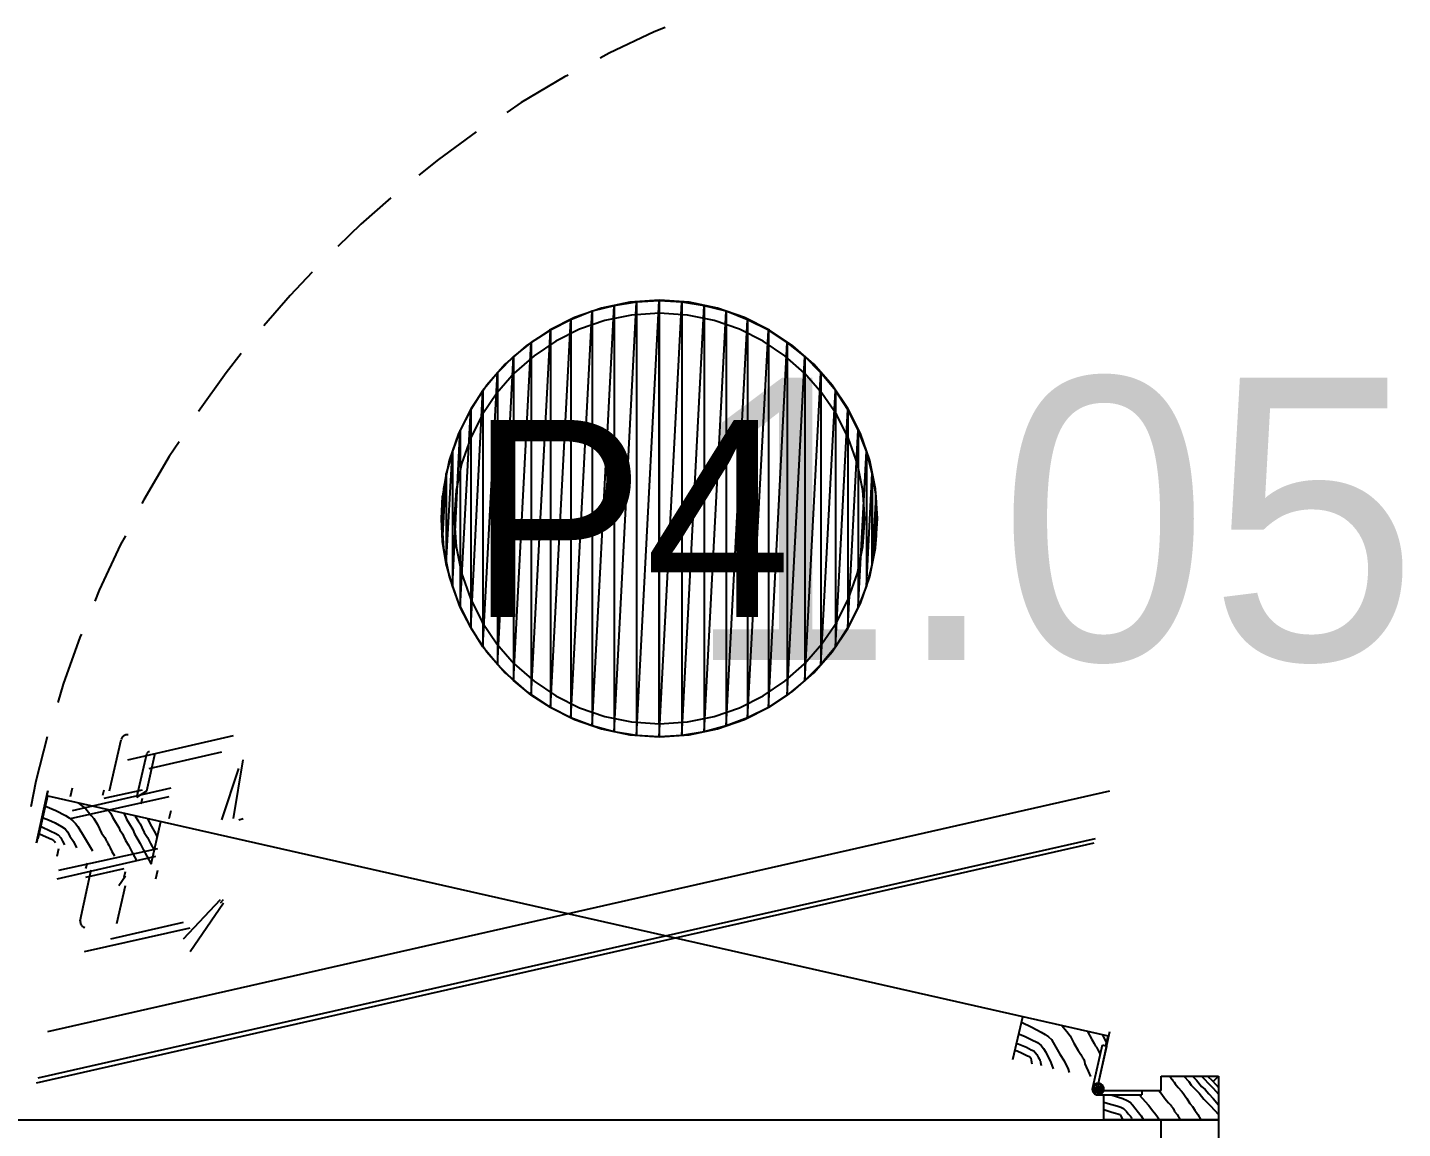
# Model space of a CAD drawing. Header units: millimetres. Extents: x 7649 to 34105, y 3983 to 25377.
# Drawn here: x 10897 to 12090, y 11317 to 12272 of the extents above; entities that cross this region are included whole.
import ezdxf

# ---------------------------------------------------------------- set-up
doc = ezdxf.new("R2010")
doc.units = ezdxf.units.MM

msp = doc.modelspace()

# ---------------------------------------------------------------- linework, layer by layer
at = {"layer": 'GEOMETRY', "color": 7}
for p, q in [((11440.93611, 12268.37639), (11401.77778, 12249.85556)), ((11450.46111, 12272.08056), (11440.93611, 12268.37639)), ((11401.77778, 12249.85556), (11393.84028, 12245.62222)), ((11363.14861, 12229.21806), (11325.57778, 12206.99306)), ((11366.32361, 12230.80556), (11363.14861, 12229.21806)), ((11325.57778, 12206.99306), (11312.87778, 12198.52639)), ((11286.41944, 12181.59306), (11253.61111, 12157.78056)), ((11253.61111, 12157.78056), (11236.67778, 12144.02222)), ((11212.33611, 12124.44306), (11186.40694, 12101.68889)), ((11186.40694, 12101.68889), (11166.29861, 12082.10972)), ((11144.07361, 12059.88472), (11125.02361, 12039.77639)), ((11125.02361, 12039.77639), (11102.26944, 12013.31806)), ((11445.43403, 12035.54306), (11419.76382, 12033.81609)), ((11425.59028, 11658.24722), (11445.16944, 12035.01389)), ((11445.16944, 12035.01389), (11425.59028, 12033.95556)), ((11425.59028, 11658.24722), (11445.16944, 12035.01389)), ((11445.16944, 12035.01389), (11445.16944, 11657.18889)), ((11445.16944, 12035.01389), (11445.16944, 11657.18889)), ((11464.74861, 12033.95556), (11445.16944, 12035.01389)), ((11471.10424, 12033.81609), (11445.43403, 12035.54306)), ((11368.44028, 11673.59306), (11386.96111, 12026.01806)), ((11386.96111, 12026.01806), (11368.44028, 12018.60972)), ((11368.44028, 11673.59306), (11386.96111, 12026.01806)), ((11395.14326, 12028.78547), (11371.79777, 12020.67658)), ((11386.96111, 11666.71389), (11406.01111, 12030.78056)), ((11406.01111, 12030.78056), (11386.96111, 12026.01806)), ((11386.96111, 11666.71389), (11406.01111, 12030.78056)), ((11386.96111, 12026.01806), (11386.96111, 11666.71389)), ((11386.96111, 12026.01806), (11386.96111, 11666.71389)), ((11419.76382, 12033.81609), (11395.14326, 12028.78547)), ((11406.01111, 11661.42222), (11425.59028, 12033.95556)), ((11425.59028, 12033.95556), (11406.01111, 12030.78056)), ((11406.01111, 11661.42222), (11425.59028, 12033.95556)), ((11406.01111, 12030.78056), (11406.01111, 11661.42222)), ((11406.01111, 12030.78056), (11406.01111, 11661.42222)), ((11445.43403, 12024.43056), (11421.27172, 12022.80504)), ((11425.59028, 12033.95556), (11425.59028, 11658.24722)), ((11425.59028, 12033.95556), (11425.59028, 11658.24722)), ((11445.16944, 11657.18889), (11464.74861, 12033.95556)), ((11445.16944, 11657.18889), (11464.74861, 12033.95556)), ((11445.16944, 11668.30139), (11445.16944, 12024.43056)), ((11469.59634, 12022.80504), (11445.43403, 12024.43056)), ((11464.74861, 12033.95556), (11464.74861, 11658.24722)), ((11464.74861, 12033.95556), (11464.74861, 11658.24722)), ((11484.32778, 12030.78056), (11464.74861, 12033.95556)), ((11464.74861, 11658.24722), (11484.32778, 12030.78056)), ((11464.74861, 11658.24722), (11484.32778, 12030.78056)), ((11495.72479, 12028.78547), (11471.10424, 12033.81609)), ((11484.32778, 12030.78056), (11484.32778, 11661.42222)), ((11484.32778, 12030.78056), (11484.32778, 11661.42222)), ((11503.37778, 12026.01806), (11484.32778, 12030.78056)), ((11484.32778, 11661.42222), (11503.37778, 12026.01806)), ((11484.32778, 11661.42222), (11503.37778, 12026.01806)), ((11519.07029, 12020.67658), (11495.72479, 12028.78547)), ((11503.37778, 12026.01806), (11503.37778, 11666.71389)), ((11503.37778, 12026.01806), (11503.37778, 11666.71389)), ((11521.89861, 12018.60972), (11503.37778, 12026.01806)), ((11371.79777, 12020.67658), (11349.95273, 12009.71484)), ((11350.97778, 11682.58889), (11368.44028, 12018.60972)), ((11368.44028, 12018.60972), (11350.97778, 12009.61389)), ((11350.97778, 11682.58889), (11368.44028, 12018.60972)), ((11368.44028, 12018.60972), (11368.44028, 11673.59306)), ((11368.44028, 12018.60972), (11368.44028, 11673.59306)), ((11398.09741, 12018.06992), (11376.12325, 12010.43736)), ((11421.27172, 12022.80504), (11398.09741, 12018.06992)), ((11492.77065, 12018.06992), (11469.59634, 12022.80504)), ((11514.7448, 12010.43736), (11492.77065, 12018.06992)), ((11503.37778, 11666.71389), (11521.89861, 12018.60972)), ((11503.37778, 11666.71389), (11521.89861, 12018.60972)), ((11540.91532, 12009.71484), (11519.07029, 12020.67658)), ((11521.89861, 12018.60972), (11521.89861, 11673.59306)), ((11521.89861, 12018.60972), (11521.89861, 11673.59306)), ((11539.89028, 12009.61389), (11521.89861, 12018.60972)), ((11349.95273, 12009.71484), (11329.83355, 11996.12563)), ((11334.04444, 11693.17222), (11350.97778, 12009.61389)), ((11350.97778, 12009.61389), (11334.04444, 11999.03056)), ((11334.04444, 11693.17222), (11350.97778, 12009.61389)), ((11355.56142, 12000.11952), (11336.62407, 11987.32856)), ((11350.97778, 12009.61389), (11350.97778, 11682.58889)), ((11350.97778, 12009.61389), (11350.97778, 11682.58889)), ((11376.12325, 12010.43736), (11355.56142, 12000.11952)), ((11535.30664, 12000.11952), (11514.7448, 12010.43736)), ((11521.89861, 11673.59306), (11539.89028, 12009.61389)), ((11521.89861, 11673.59306), (11539.89028, 12009.61389)), ((11554.24399, 11987.32856), (11535.30664, 12000.11952)), ((11539.89028, 12009.61389), (11539.89028, 11682.58889)), ((11539.89028, 12009.61389), (11539.89028, 11682.58889)), ((11556.29444, 11999.03056), (11539.89028, 12009.61389)), ((11561.0345, 11996.12563), (11540.91532, 12009.71484)), ((11082.69028, 11989.50556), (11069.46111, 11972.57222)), ((11329.83355, 11996.12563), (11311.66563, 11980.13437)), ((11318.69861, 11705.87222), (11334.04444, 11999.03056)), ((11334.04444, 11999.03056), (11318.69861, 11986.85972)), ((11318.69861, 11705.87222), (11334.04444, 11999.03056)), ((11336.62407, 11987.32856), (11319.52335, 11972.27665)), ((11334.04444, 11999.03056), (11334.04444, 11693.17222)), ((11334.04444, 11999.03056), (11334.04444, 11693.17222)), ((11539.89028, 11682.58889), (11556.29444, 11999.03056)), ((11539.89028, 11682.58889), (11556.29444, 11999.03056)), ((11571.3447, 11972.27665), (11554.24399, 11987.32856)), ((11556.29444, 11999.03056), (11556.29444, 11693.17222)), ((11556.29444, 11999.03056), (11556.29444, 11693.17222)), ((11571.64028, 11986.85972), (11556.29444, 11999.03056)), ((11579.20243, 11980.13437), (11561.0345, 11996.12563)), ((11311.66563, 11980.13437), (11295.67437, 11961.96645)), ((11304.94028, 11719.63056), (11318.69861, 11986.85972)), ((11318.69861, 11986.85972), (11304.94028, 11972.57222)), ((11304.94028, 11719.63056), (11318.69861, 11986.85972)), ((11318.69861, 11986.85972), (11318.69861, 11705.87222)), ((11318.69861, 11986.85972), (11318.69861, 11705.87222)), ((11556.29444, 11693.17222), (11571.64028, 11986.85972)), ((11556.29444, 11693.17222), (11571.64028, 11986.85972)), ((11571.64028, 11986.85972), (11571.64028, 11705.87222)), ((11571.64028, 11986.85972), (11571.64028, 11705.87222)), ((11585.39861, 11972.57222), (11571.64028, 11986.85972)), ((11595.19369, 11961.96645), (11579.20243, 11980.13437)), ((11069.46111, 11972.57222), (11045.64861, 11939.23472)), ((11292.24028, 11734.97639), (11304.94028, 11972.57222)), ((11304.94028, 11972.57222), (11292.24028, 11957.22639)), ((11292.24028, 11734.97639), (11304.94028, 11972.57222)), ((11319.52335, 11972.27665), (11304.47144, 11955.17593)), ((11304.94028, 11972.57222), (11304.94028, 11719.63056)), ((11304.94028, 11972.57222), (11304.94028, 11719.63056)), ((11586.39662, 11955.17593), (11571.3447, 11972.27665)), ((11571.64028, 11705.87222), (11585.39861, 11972.57222)), ((11571.64028, 11705.87222), (11585.39861, 11972.57222)), ((11585.39861, 11972.57222), (11585.39861, 11719.63056)), ((11585.39861, 11972.57222), (11585.39861, 11719.63056)), ((11598.09861, 11957.22639), (11585.39861, 11972.57222)), ((11281.65694, 11751.90972), (11292.24028, 11957.22639)), ((11292.24028, 11957.22639), (11281.65694, 11940.82222)), ((11281.65694, 11751.90972), (11292.24028, 11957.22639)), ((11295.67437, 11961.96645), (11282.08516, 11941.84727)), ((11304.47144, 11955.17593), (11291.68048, 11936.23858)), ((11292.24028, 11957.22639), (11292.24028, 11734.97639)), ((11292.24028, 11957.22639), (11292.24028, 11734.97639)), ((11585.39861, 11719.63056), (11598.09861, 11957.22639)), ((11585.39861, 11719.63056), (11598.09861, 11957.22639)), ((11599.18758, 11936.23858), (11586.39662, 11955.17593)), ((11608.78289, 11941.84727), (11595.19369, 11961.96645)), ((11598.09861, 11957.22639), (11598.09861, 11734.97639)), ((11598.09861, 11957.22639), (11598.09861, 11734.97639)), ((11608.68194, 11940.82222), (11598.09861, 11957.22639)), ((11282.08516, 11941.84727), (11271.12342, 11920.00223)), ((11272.66111, 11769.37222), (11281.65694, 11940.82222)), ((11281.65694, 11940.82222), (11272.66111, 11922.83056)), ((11272.66111, 11769.37222), (11281.65694, 11940.82222)), ((11281.65694, 11940.82222), (11281.65694, 11751.90972)), ((11281.65694, 11940.82222), (11281.65694, 11751.90972)), ((11598.09861, 11734.97639), (11608.68194, 11940.82222)), ((11598.09861, 11734.97639), (11608.68194, 11940.82222)), ((11608.68194, 11940.82222), (11608.68194, 11751.90972)), ((11608.68194, 11940.82222), (11608.68194, 11751.90972)), ((11617.67778, 11922.83056), (11608.68194, 11940.82222)), ((11619.74464, 11920.00223), (11608.78289, 11941.84727)), ((11291.68048, 11936.23858), (11281.36264, 11915.67675)), ((11609.50541, 11915.67675), (11599.18758, 11936.23858)), ((11271.12342, 11920.00223), (11263.01453, 11896.65674)), ((11265.78194, 11787.89306), (11272.66111, 11922.83056)), ((11272.66111, 11922.83056), (11265.78194, 11904.83889)), ((11265.78194, 11787.89306), (11272.66111, 11922.83056)), ((11272.66111, 11922.83056), (11272.66111, 11769.37222)), ((11272.66111, 11922.83056), (11272.66111, 11769.37222)), ((11281.36264, 11915.67675), (11273.73008, 11893.70259)), ((11608.68194, 11751.90972), (11617.67778, 11922.83056)), ((11608.68194, 11751.90972), (11617.67778, 11922.83056)), ((11617.13797, 11893.70259), (11609.50541, 11915.67675)), ((11617.67778, 11922.83056), (11617.67778, 11769.37222)), ((11617.67778, 11922.83056), (11617.67778, 11769.37222)), ((11625.08611, 11904.83889), (11617.67778, 11922.83056)), ((11627.85352, 11896.65674), (11619.74464, 11920.00223)), ((11028.71528, 11912.77639), (11020.24861, 11900.07639)), ((11260.49028, 11806.94306), (11265.78194, 11904.83889)), ((11265.78194, 11904.83889), (11260.49028, 11885.25972)), ((11260.49028, 11806.94306), (11265.78194, 11904.83889)), ((11265.78194, 11904.83889), (11265.78194, 11787.89306)), ((11265.78194, 11904.83889), (11265.78194, 11787.89306)), ((11617.67778, 11769.37222), (11625.08611, 11904.83889)), ((11617.67778, 11769.37222), (11625.08611, 11904.83889)), ((11625.08611, 11904.83889), (11625.08611, 11787.89306)), ((11625.08611, 11904.83889), (11625.08611, 11787.89306)), ((11629.84861, 11885.25972), (11625.08611, 11904.83889)), ((11020.24861, 11900.07639), (10998.02361, 11862.50556)), ((11263.01453, 11896.65674), (11257.98391, 11872.03618)), ((11273.73008, 11893.70259), (11268.99496, 11870.52828)), ((11621.87309, 11870.52828), (11617.13797, 11893.70259)), ((11632.88415, 11872.03618), (11627.85352, 11896.65674)), ((11257.31528, 11826.52222), (11260.49028, 11885.25972)), ((11260.49028, 11885.25972), (11257.31528, 11865.68056)), ((11257.31528, 11826.52222), (11260.49028, 11885.25972)), ((11260.49028, 11885.25972), (11260.49028, 11806.94306)), ((11260.49028, 11885.25972), (11260.49028, 11806.94306)), ((11625.08611, 11787.89306), (11629.84861, 11885.25972)), ((11625.08611, 11787.89306), (11629.84861, 11885.25972)), ((11629.84861, 11885.25972), (11629.84861, 11806.94306)), ((11629.84861, 11806.94306), (11629.84861, 11885.25972)), ((11629.84861, 11885.25972), (11633.02361, 11865.68056)), ((11257.98391, 11872.03618), (11256.25694, 11846.36597)), ((11268.99496, 11870.52828), (11267.36944, 11846.36597)), ((11623.49861, 11846.36597), (11621.87309, 11870.52828)), ((11634.61111, 11846.36597), (11632.88415, 11872.03618)), ((10998.02361, 11862.50556), (10996.43611, 11859.33056)), ((11256.25694, 11846.10139), (11257.31528, 11865.68056)), ((11257.31528, 11865.68056), (11257.31528, 11826.52222)), ((11257.31528, 11865.68056), (11257.31528, 11826.52222)), ((11633.02361, 11865.68056), (11629.84861, 11806.94306)), ((11633.02361, 11865.68056), (11629.84861, 11806.94306)), ((11633.02361, 11826.52222), (11633.02361, 11865.68056)), ((11633.02361, 11826.52222), (11633.02361, 11865.68056)), ((11633.02361, 11865.68056), (11634.08194, 11846.10139)), ((11256.25694, 11846.36597), (11257.98391, 11820.69576)), ((11257.31528, 11826.52222), (11256.25694, 11846.10139)), ((11267.36944, 11846.36597), (11268.99496, 11822.20366)), ((11621.87309, 11822.20366), (11623.49861, 11846.36597)), ((11632.88415, 11820.69576), (11634.61111, 11846.36597)), ((11634.08194, 11846.10139), (11633.02361, 11826.52222)), ((10977.91528, 11823.87639), (10959.39444, 11784.18889)), ((10982.14861, 11831.28472), (10977.91528, 11823.87639)), ((11260.49028, 11806.94306), (11257.31528, 11826.52222)), ((11257.98391, 11820.69576), (11263.01453, 11796.07521)), ((11268.99496, 11822.20366), (11273.73008, 11799.02935)), ((11617.13797, 11799.02935), (11621.87309, 11822.20366)), ((11627.85352, 11796.07521), (11632.88415, 11820.69576)), ((11629.84861, 11806.94306), (11633.02361, 11826.52222)), ((11265.78194, 11787.89306), (11260.49028, 11806.94306)), ((11273.73008, 11799.02935), (11281.36264, 11777.0552)), ((11609.50541, 11777.0552), (11617.13797, 11799.02935)), ((11629.84861, 11806.94306), (11625.08611, 11787.89306)), ((11263.01453, 11796.07521), (11271.12342, 11772.72971)), ((11272.66111, 11769.37222), (11265.78194, 11787.89306)), ((11625.08611, 11787.89306), (11617.67778, 11769.37222)), ((11619.74464, 11772.72971), (11627.85352, 11796.07521)), ((10959.39444, 11784.18889), (10955.69028, 11774.66389)), ((11271.12342, 11772.72971), (11282.08516, 11750.88468)), ((11281.36264, 11777.0552), (11291.68048, 11756.49336)), ((11599.18758, 11756.49336), (11609.50541, 11777.0552)), ((11608.78289, 11750.88468), (11619.74464, 11772.72971)), ((11281.65694, 11751.90972), (11272.66111, 11769.37222)), ((11617.67778, 11769.37222), (11608.68194, 11751.90972)), ((11292.24028, 11734.97639), (11281.65694, 11751.90972)), ((11282.08516, 11750.88468), (11295.67437, 11730.7655)), ((11291.68048, 11756.49336), (11304.47144, 11737.55601)), ((11586.39662, 11737.55601), (11599.18758, 11756.49336)), ((11595.19369, 11730.7655), (11608.78289, 11750.88468)), ((11608.68194, 11751.90972), (11598.09861, 11734.97639)), ((10942.99028, 11743.97222), (10928.17361, 11702.69722)), ((10944.04861, 11746.08889), (10942.99028, 11743.97222)), ((11304.47144, 11737.55601), (11319.52335, 11720.4553)), ((11571.3447, 11720.4553), (11586.39662, 11737.55601)), ((11304.94028, 11719.63056), (11292.24028, 11734.97639)), ((11295.67437, 11730.7655), (11311.66563, 11712.59757)), ((11579.20243, 11712.59757), (11595.19369, 11730.7655)), ((11598.09861, 11734.97639), (11585.39861, 11719.63056)), ((11318.69861, 11705.87222), (11304.94028, 11719.63056)), ((11319.52335, 11720.4553), (11336.62407, 11705.40338)), ((11554.24399, 11705.40338), (11571.3447, 11720.4553)), ((11585.39861, 11719.63056), (11571.64028, 11705.87222)), ((10928.17361, 11702.69722), (10923.41111, 11686.82222)), ((11311.66563, 11712.59757), (11329.83355, 11696.60631)), ((11334.04444, 11693.17222), (11318.69861, 11705.87222)), ((11336.62407, 11705.40338), (11355.56142, 11692.61242)), ((11535.30664, 11692.61242), (11554.24399, 11705.40338)), ((11571.64028, 11705.87222), (11556.29444, 11693.17222)), ((11561.0345, 11696.60631), (11579.20243, 11712.59757)), ((11329.83355, 11696.60631), (11349.95273, 11683.01711)), ((11350.97778, 11682.58889), (11334.04444, 11693.17222)), ((11355.56142, 11692.61242), (11376.12325, 11682.29459)), ((11514.7448, 11682.29459), (11535.30664, 11692.61242)), ((11556.29444, 11693.17222), (11539.89028, 11682.58889)), ((11540.91532, 11683.01711), (11561.0345, 11696.60631)), ((11349.95273, 11683.01711), (11371.79777, 11672.05536)), ((11368.44028, 11673.59306), (11350.97778, 11682.58889)), ((11376.12325, 11682.29459), (11398.09741, 11674.66203)), ((11492.77065, 11674.66203), (11514.7448, 11682.29459)), ((11519.07029, 11672.05536), (11540.91532, 11683.01711)), ((11539.89028, 11682.58889), (11521.89861, 11673.59306)), ((11386.96111, 11666.71389), (11368.44028, 11673.59306)), ((11371.79777, 11672.05536), (11395.14326, 11663.94648)), ((11406.01111, 11661.42222), (11386.96111, 11666.71389)), ((11398.09741, 11674.66203), (11421.27172, 11669.92691)), ((11421.27172, 11669.92691), (11445.43403, 11668.30139)), ((11445.43403, 11668.30139), (11469.59634, 11669.92691)), ((11469.59634, 11669.92691), (11492.77065, 11674.66203)), ((11503.37778, 11666.71389), (11484.32778, 11661.42222)), ((11495.72479, 11663.94648), (11519.07029, 11672.05536)), ((11521.89861, 11673.59306), (11503.37778, 11666.71389)), ((10914.41528, 11657.18889), (10904.36111, 11618.55972)), ((10968.39028, 11610.09306), (10978.44444, 11654.54306)), ((10978.76353, 11655.51349), (10978.56829, 11654.85827)), ((10979.03824, 11656.12213), (10978.76353, 11655.51349)), ((10979.38527, 11656.67968), (10979.03824, 11656.12213)), ((10979.79744, 11657.18162), (10979.38527, 11656.67968)), ((10980.26759, 11657.62343), (10979.79744, 11657.18162)), ((10980.78857, 11658.00058), (10980.26759, 11657.62343)), ((10981.3532, 11658.30855), (10980.78857, 11658.00058)), ((10981.95433, 11658.54283), (10981.3532, 11658.30855)), ((10982.58478, 11658.69888), (10981.95433, 11658.54283)), ((10983.2374, 11658.77221), (10982.58478, 11658.69888)), ((10983.90503, 11658.75827), (10983.2374, 11658.77221)), ((10984.58049, 11658.65255), (10983.90503, 11658.75827)), ((10984.26528, 11637.08056), (11075.81111, 11658.24722)), ((11395.14326, 11663.94648), (11419.76382, 11658.91585)), ((11425.59028, 11658.24722), (11406.01111, 11661.42222)), ((11419.76382, 11658.91585), (11445.43403, 11657.18889)), ((11445.16944, 11657.18889), (11425.59028, 11658.24722)), ((11464.74861, 11658.24722), (11445.16944, 11657.18889)), ((11445.43403, 11657.18889), (11471.10424, 11658.91585)), ((11484.32778, 11661.42222), (11464.74861, 11658.24722)), ((11471.10424, 11658.91585), (11495.72479, 11663.94648)), ((10992.20278, 11604.80139), (11000.66944, 11642.37222)), ((11000.66944, 11610.09306), (11008.07778, 11642.90139)), ((11000.787, 11642.7576), (11000.71507, 11642.5162)), ((11000.88821, 11642.98184), (11000.787, 11642.7576)), ((11001.01606, 11643.18725), (11000.88821, 11642.98184)), ((11001.16792, 11643.37218), (11001.01606, 11643.18725)), ((11001.34113, 11643.53495), (11001.16792, 11643.37218)), ((11001.53307, 11643.6739), (11001.34113, 11643.53495)), ((11001.74109, 11643.78736), (11001.53307, 11643.6739)), ((11001.96256, 11643.87367), (11001.74109, 11643.78736)), ((11002.19483, 11643.93117), (11001.96256, 11643.87367)), ((11002.43527, 11643.95818), (11002.19483, 11643.93117)), ((11002.68124, 11643.95305), (11002.43527, 11643.95818)), ((11002.93009, 11643.9141), (11002.68124, 11643.95305)), ((11002.78611, 11629.67222), (11065.75694, 11643.95972)), ((11065.75694, 11585.22222), (11080.57361, 11629.67222)), ((11075.81111, 11586.28056), (11084.27778, 11637.08056)), ((10904.36111, 11618.55972), (10900.12778, 11596.33472)), ((10914.94444, 11610.09306), (10904.89028, 11565.11389)), ((10904.89028, 11565.11389), (10914.94444, 11610.09306)), ((10906.47778, 11568.81806), (10914.94444, 11605.85972)), ((10914.94444, 11401.60139), (11836.22361, 11610.09306)), ((10914.94444, 11605.85972), (11834.63611, 11397.89722)), ((10934.52361, 11605.33056), (10936.11111, 11612.73889)), ((10936.11111, 11593.15972), (11021.83611, 11612.73889)), ((10962.56944, 11606.38889), (10963.62778, 11611.15139)), ((10963.62778, 11603.74306), (10996.96528, 11611.15139)), ((10992.20278, 11604.80139), (11000.66944, 11610.09306)), ((10912.82778, 11596.86389), (10921.82361, 11593.15972)), ((10934.52361, 11586.28056), (11020.24861, 11605.33056)), ((10941.40278, 11599.50972), (10947.75278, 11594.74722)), ((10947.75278, 11594.74722), (10952.51528, 11588.92639)), ((10967.33194, 11593.68889), (10969.44861, 11590.51389)), ((10995.90694, 11598.98056), (10996.96528, 11603.74306)), ((10910.71111, 11586.80972), (10915.47361, 11585.22222)), ((10915.47361, 11585.22222), (10921.29444, 11582.57639)), ((10921.29444, 11582.57639), (10926.58611, 11579.40139)), ((10921.82361, 11593.15972), (10930.29028, 11588.92639)), ((10930.29028, 11588.92639), (10933.46528, 11586.80972)), ((10933.46528, 11586.80972), (10936.64028, 11584.16389)), ((10936.64028, 11584.16389), (10938.75694, 11582.04722)), ((10938.75694, 11582.04722), (10940.87361, 11579.40139)), ((10952.51528, 11588.92639), (10954.63194, 11586.28056)), ((10954.63194, 11586.28056), (10955.69028, 11584.69306)), ((10955.69028, 11584.69306), (10957.80694, 11580.98889)), ((10969.44861, 11590.51389), (10971.03611, 11587.33889)), ((10971.03611, 11587.33889), (10973.68194, 11583.10556)), ((10973.68194, 11583.10556), (10976.32778, 11578.34306)), ((10980.56111, 11591.04306), (10982.14861, 11587.86806)), ((10982.14861, 11587.86806), (10983.20694, 11585.75139)), ((10983.20694, 11585.75139), (10985.32361, 11582.04722)), ((10985.32361, 11582.04722), (10988.49861, 11576.75556)), ((10990.61528, 11588.39722), (10993.26111, 11584.16389)), ((10993.26111, 11584.16389), (10994.84861, 11581.51806)), ((11001.19861, 11586.28056), (11002.78611, 11583.10556)), ((11002.78611, 11583.10556), (11004.90278, 11579.40139)), ((11004.37361, 11546.59306), (11012.84028, 11583.63472)), ((11020.24861, 11586.28056), (11021.83611, 11593.15972)), ((11080.57361, 11585.22222), (11084.27778, 11586.28056)), ((10907.53611, 11573.05139), (10913.35694, 11570.40556)), ((10909.12361, 11579.40139), (10917.59028, 11575.16806)), ((10913.35694, 11570.40556), (10918.11944, 11568.28889)), ((10917.59028, 11575.16806), (10921.29444, 11573.58056)), ((10921.29444, 11573.58056), (10923.94028, 11571.99306)), ((10923.94028, 11571.99306), (10926.05694, 11569.34722)), ((10926.58611, 11579.40139), (10929.76111, 11577.28472)), ((10929.76111, 11577.28472), (10931.87778, 11574.63889)), ((10931.87778, 11574.63889), (10933.99444, 11570.93472)), ((10933.99444, 11570.93472), (10937.16944, 11566.17222)), ((10940.87361, 11579.40139), (10946.69444, 11569.87639)), ((10946.69444, 11569.87639), (10953.57361, 11558.23472)), ((10957.80694, 11580.98889), (10961.51111, 11573.58056)), ((10961.51111, 11573.58056), (10964.15694, 11569.87639)), ((10964.15694, 11569.87639), (10965.21528, 11567.75972)), ((10976.32778, 11578.34306), (10977.38611, 11576.22639)), ((10977.38611, 11576.22639), (10978.44444, 11574.63889)), ((10978.44444, 11574.63889), (10979.50278, 11573.05139)), ((10979.50278, 11573.05139), (10980.56111, 11570.93472)), ((10980.56111, 11570.93472), (10982.14861, 11567.23056)), ((10988.49861, 11576.75556), (10990.08611, 11573.05139)), ((10990.08611, 11573.05139), (10992.20278, 11569.34722)), ((10994.84861, 11581.51806), (10996.43611, 11578.34306)), ((10996.43611, 11578.34306), (10998.55278, 11574.10972)), ((10998.55278, 11574.10972), (11001.19861, 11569.87639)), ((11001.19861, 11569.87639), (11003.84444, 11564.58472)), ((11004.90278, 11579.40139), (11007.01944, 11575.16806)), ((11007.01944, 11575.16806), (11009.66528, 11570.40556)), ((10904.89028, 11357.15139), (11822.46528, 11565.11389)), ((10906.47778, 11361.38472), (11823.52361, 11568.81806)), ((10918.11944, 11568.28889), (10919.70694, 11567.23056)), ((10919.70694, 11567.23056), (10920.23611, 11566.70139)), ((10920.23611, 11566.70139), (10920.76528, 11566.17222)), ((10920.76528, 11566.17222), (10921.29444, 11565.11389)), ((10922.88194, 11553.47222), (10924.46944, 11560.35139)), ((10924.46944, 11541.30139), (11010.19444, 11560.35139)), ((10926.05694, 11569.34722), (10927.64444, 11566.70139)), ((10927.64444, 11566.70139), (10929.23194, 11563.52639)), ((10937.16944, 11566.17222), (10939.81528, 11560.88056)), ((10965.21528, 11567.75972), (10965.74444, 11566.70139)), ((10965.74444, 11566.70139), (10966.27361, 11566.17222)), ((10966.27361, 11566.17222), (10966.27361, 11565.64306)), ((10966.27361, 11565.64306), (10966.80278, 11564.58472)), ((10966.80278, 11564.58472), (10967.86111, 11562.99722)), ((10967.86111, 11562.99722), (10968.91944, 11560.88056)), ((10968.91944, 11560.88056), (10970.50694, 11557.70556)), ((10982.14861, 11567.23056), (10984.79444, 11562.99722)), ((10984.79444, 11562.99722), (10987.96944, 11556.64722)), ((10992.20278, 11569.34722), (10994.84861, 11564.58472)), ((10994.84861, 11564.58472), (10997.49444, 11559.29306)), ((10997.49444, 11559.29306), (11000.66944, 11553.47222)), ((11003.84444, 11564.58472), (11007.01944, 11558.76389)), ((10922.88194, 11533.89306), (11008.60694, 11553.47222)), ((10947.75278, 11542.88889), (10949.34028, 11547.65139)), ((10970.50694, 11557.70556), (10972.62361, 11554.00139)), ((10987.96944, 11556.64722), (10992.20278, 11549.23889)), ((11000.66944, 11553.47222), (11004.37361, 11546.59306)), ((10942.99028, 11497.38056), (10952.51528, 11541.83056)), ((10947.75278, 11535.48056), (10981.09028, 11542.88889)), ((10976.32778, 11528.07222), (10982.14861, 11536.53889)), ((10981.09028, 11535.48056), (10982.14861, 11540.24306)), ((11008.60694, 11533.89306), (11010.19444, 11541.30139)), ((10974.74028, 11495.26389), (10982.14861, 11528.07222)), ((11032.41944, 11482.03472), (11064.69861, 11515.90139)), ((11038.24028, 11470.92222), (11067.34444, 11513.25556)), ((11064.69861, 11513.25556), (11067.34444, 11515.90139)), ((10943.0084, 11497.02031), (10942.99446, 11496.35268)), ((10942.99446, 11496.35268), (10943.06778, 11495.70006)), ((10943.11412, 11497.69577), (10943.0084, 11497.02031)), ((10943.06778, 11495.70006), (10943.22384, 11495.0696)), ((10943.22384, 11495.0696), (10943.45812, 11494.46848)), ((10943.45812, 11494.46848), (10943.76609, 11493.90385)), ((10943.76609, 11493.90385), (10944.14324, 11493.38287)), ((10944.14324, 11493.38287), (10944.58504, 11492.91271)), ((10944.58504, 11492.91271), (10945.08698, 11492.50054)), ((10945.08698, 11492.50054), (10945.64454, 11492.15352)), ((10945.64454, 11492.15352), (10946.25318, 11491.8788)), ((10946.25318, 11491.8788), (10946.9084, 11491.68356)), ((10946.69444, 11470.92222), (11038.24028, 11491.55972)), ((10969.44861, 11482.03472), (11032.41944, 11496.32222)), ((11752.08611, 11377.25972), (11760.55278, 11414.30139)), ((11759.49444, 11409.53889), (11768.49028, 11405.30556)), ((11768.49028, 11405.30556), (11776.42778, 11401.07222)), ((11794.41944, 11406.89306), (11798.65278, 11401.60139)), ((11755.26111, 11391.54722), (11763.72778, 11387.84306)), ((11756.84861, 11399.48472), (11762.14028, 11397.36806)), ((11762.14028, 11397.36806), (11767.96111, 11394.72222)), ((11767.96111, 11394.72222), (11773.25278, 11392.07639)), ((11773.25278, 11392.07639), (11776.42778, 11389.43056)), ((11776.42778, 11401.07222), (11780.13194, 11398.95556)), ((11780.13194, 11398.95556), (11782.77778, 11396.83889)), ((11782.77778, 11396.83889), (11785.42361, 11394.72222)), ((11785.42361, 11394.72222), (11787.01111, 11392.07639)), ((11787.01111, 11392.07639), (11792.83194, 11382.02222)), ((11798.65278, 11401.60139), (11801.82778, 11397.89722)), ((11801.82778, 11397.89722), (11805.00278, 11391.54722)), ((11805.00278, 11391.54722), (11808.70694, 11385.19722)), ((11816.64444, 11401.60139), (11820.34861, 11394.72222)), ((11820.34861, 11394.72222), (11822.46528, 11391.01806)), ((11822.46528, 11391.01806), (11823.52361, 11388.90139)), ((11826.16944, 11356.62222), (11836.22361, 11401.60139)), ((11829.34444, 11398.95556), (11830.93194, 11396.30972)), ((11830.93194, 11396.30972), (11833.04861, 11392.07639)), ((11832.51944, 11389.43056), (11834.63611, 11397.89722)), ((11753.67361, 11385.72639), (11759.49444, 11383.08056)), ((11759.49444, 11383.08056), (11764.78611, 11380.43472)), ((11763.72778, 11387.84306), (11767.96111, 11385.72639)), ((11764.78611, 11380.43472), (11766.37361, 11379.90556)), ((11766.37361, 11379.90556), (11766.90278, 11379.37639)), ((11766.90278, 11379.37639), (11767.43194, 11378.31806)), ((11767.96111, 11385.72639), (11770.07778, 11384.66806)), ((11770.07778, 11384.66806), (11772.72361, 11381.49306)), ((11772.72361, 11381.49306), (11773.78194, 11379.37639)), ((11773.78194, 11379.37639), (11774.84028, 11377.78889)), ((11776.42778, 11389.43056), (11778.54444, 11386.78472)), ((11778.54444, 11386.78472), (11780.66111, 11383.60972)), ((11780.66111, 11383.60972), (11781.71944, 11380.96389)), ((11781.71944, 11380.96389), (11783.30694, 11378.31806)), ((11792.83194, 11382.02222), (11796.53611, 11376.20139)), ((11808.70694, 11385.19722), (11810.82361, 11381.49306)), ((11810.82361, 11381.49306), (11811.88194, 11379.90556)), ((11811.88194, 11379.90556), (11812.41111, 11379.37639)), ((11812.41111, 11379.37639), (11812.41111, 11378.84722)), ((11812.41111, 11378.84722), (11812.41111, 11378.31806)), ((11821.40694, 11352.91806), (11829.87361, 11389.95972)), ((11823.52361, 11388.90139), (11824.58194, 11387.84306)), ((11824.58194, 11387.84306), (11825.64028, 11385.72639)), ((11825.64028, 11385.72639), (11826.69861, 11383.60972)), ((11826.16944, 11356.62222), (11833.57778, 11388.90139)), ((11826.69861, 11383.60972), (11827.75694, 11381.49306)), ((11829.87361, 11389.95972), (11833.57778, 11388.90139)), ((11767.43194, 11378.31806), (11767.96111, 11376.73056)), ((11767.96111, 11376.73056), (11768.49028, 11373.55556)), ((11774.84028, 11377.78889), (11775.36944, 11377.25972)), ((11775.36944, 11377.25972), (11775.36944, 11376.73056)), ((11775.36944, 11376.73056), (11775.36944, 11376.20139)), ((11775.36944, 11376.20139), (11775.89861, 11375.67222)), ((11775.89861, 11375.67222), (11775.89861, 11374.61389)), ((11775.89861, 11374.61389), (11776.42778, 11371.96806)), ((11783.30694, 11378.31806), (11784.89444, 11374.61389)), ((11784.89444, 11374.61389), (11787.01111, 11369.32222)), ((11796.53611, 11376.20139), (11798.12361, 11372.49722)), ((11798.12361, 11372.49722), (11799.71111, 11369.85139)), ((11799.71111, 11369.85139), (11800.76944, 11366.14722)), ((11812.41111, 11378.31806), (11812.94028, 11378.31806)), ((11812.94028, 11378.31806), (11812.94028, 11377.78889)), ((11812.94028, 11377.78889), (11813.46944, 11377.25972)), ((11813.46944, 11377.25972), (11813.99861, 11375.67222)), ((11813.99861, 11375.67222), (11814.52778, 11373.55556)), ((11814.52778, 11373.55556), (11815.58611, 11370.90972)), ((11815.58611, 11370.90972), (11817.17361, 11367.20556)), ((11817.17361, 11367.20556), (11819.29028, 11362.44306)), ((11822.35018, 11355.14982), (11821.92523, 11354.66704)), ((11821.93611, 11353.97639), (11823.52361, 11355.56389)), ((11822.83296, 11355.57477), (11822.35018, 11355.14982)), ((11823.36759, 11355.93588), (11822.83296, 11355.57477)), ((11823.94809, 11356.22717), (11823.36759, 11355.93588)), ((11826.16944, 11356.09306), (11823.52361, 11355.56389)), ((11823.52361, 11355.56389), (11825.64028, 11351.33056)), ((11823.52361, 11355.56389), (11825.64028, 11351.33056)), ((11824.56846, 11356.44265), (11823.94809, 11356.22717)), ((11825.22272, 11356.57633), (11824.56846, 11356.44265)), ((11825.90486, 11356.62222), (11825.22272, 11356.57633)), ((11825.64028, 11351.33056), (11826.16944, 11356.09306)), ((11826.16944, 11356.09306), (11825.64028, 11351.33056)), ((11825.64028, 11351.33056), (11828.81528, 11355.56389)), ((11825.64028, 11351.33056), (11828.81528, 11355.56389)), ((11826.58701, 11356.57633), (11825.90486, 11356.62222)), ((11828.81528, 11355.56389), (11826.16944, 11356.09306)), ((11827.24126, 11356.44265), (11826.58701, 11356.57633)), ((11827.86163, 11356.22717), (11827.24126, 11356.44265)), ((11828.44213, 11355.93588), (11827.86163, 11356.22717)), ((11828.97676, 11355.57477), (11828.44213, 11355.93588)), ((11828.81528, 11355.56389), (11830.40278, 11353.44722)), ((11829.45955, 11355.14982), (11828.97676, 11355.57477)), ((11829.88449, 11354.66704), (11829.45955, 11355.14982)), ((11880.67361, 11350.27222), (11880.67361, 11362.97222)), ((11880.67361, 11362.97222), (11930.41528, 11362.97222)), ((11887.55278, 11362.97222), (11889.14028, 11361.38472)), ((11889.14028, 11361.38472), (11890.19861, 11359.79722)), ((11890.19861, 11359.79722), (11890.72778, 11358.73889)), ((11890.72778, 11358.73889), (11891.25694, 11358.20972)), ((11891.25694, 11358.20972), (11891.78611, 11357.68056)), ((11891.78611, 11357.68056), (11892.84444, 11356.09306)), ((11892.84444, 11356.09306), (11895.49028, 11352.91806)), ((11900.25278, 11362.97222), (11904.48611, 11358.20972)), ((11904.48611, 11358.20972), (11906.60278, 11355.03472)), ((11906.60278, 11355.03472), (11909.77778, 11351.85972)), ((11907.66111, 11362.97222), (11911.36528, 11359.26806)), ((11911.36528, 11359.26806), (11915.59861, 11353.97639)), ((11915.59861, 11362.97222), (11918.24444, 11360.32639)), ((11918.24444, 11360.32639), (11921.41944, 11356.62222)), ((11920.89028, 11362.97222), (11925.12361, 11358.73889)), ((11921.41944, 11356.62222), (11925.65278, 11352.38889)), ((11925.12361, 11358.73889), (11930.41528, 11352.91806)), ((11926.18194, 11358.73889), (11930.41528, 11362.97222)), ((11930.41528, 11362.97222), (11930.41528, 11324.87222)), ((11821.93611, 11353.97639), (11820.87778, 11351.85972)), ((11820.92367, 11352.27728), (11820.87778, 11351.59514)), ((11820.87778, 11351.85972), (11825.64028, 11351.33056)), ((11820.87778, 11351.85972), (11821.40694, 11349.21389)), ((11825.64028, 11351.33056), (11820.87778, 11351.85972)), ((11820.87778, 11351.59514), (11820.92367, 11350.91299)), ((11820.87778, 11350.27222), (11863.74028, 11350.27222)), ((11821.05735, 11352.93154), (11820.92367, 11352.27728)), ((11820.92367, 11350.91299), (11821.05735, 11350.25874)), ((11821.27283, 11353.55191), (11821.05735, 11352.93154)), ((11821.05735, 11350.25874), (11821.27283, 11349.63837)), ((11821.56412, 11354.13241), (11821.27283, 11353.55191)), ((11821.27283, 11349.63837), (11821.56412, 11349.05787)), ((11821.40694, 11349.21389), (11825.64028, 11351.33056)), ((11821.40694, 11349.21389), (11825.64028, 11351.33056)), ((11822.99444, 11347.62639), (11821.40694, 11349.21389)), ((11821.92523, 11354.66704), (11821.56412, 11354.13241)), ((11821.56412, 11349.05787), (11821.92523, 11348.52324)), ((11821.92523, 11348.52324), (11822.35018, 11348.04045)), ((11825.64028, 11351.33056), (11821.93611, 11353.97639)), ((11825.64028, 11351.33056), (11821.93611, 11353.97639)), ((11822.35018, 11348.04045), (11822.83296, 11347.61551)), ((11822.83296, 11347.61551), (11823.36759, 11347.2544)), ((11825.64028, 11351.33056), (11822.99444, 11347.62639)), ((11825.64028, 11351.33056), (11822.99444, 11347.62639)), ((11822.99444, 11347.62639), (11825.64028, 11346.56806)), ((11823.36759, 11347.2544), (11823.94809, 11346.96311)), ((11823.94809, 11346.96311), (11824.56846, 11346.74763)), ((11824.56846, 11346.74763), (11825.22272, 11346.61395)), ((11825.22272, 11346.61395), (11825.90486, 11346.56806)), ((11830.40278, 11353.44722), (11825.64028, 11351.33056)), ((11830.40278, 11353.44722), (11825.64028, 11351.33056)), ((11825.64028, 11346.56806), (11825.64028, 11351.33056)), ((11828.28611, 11347.09722), (11825.64028, 11351.33056)), ((11825.64028, 11351.33056), (11825.64028, 11346.56806)), ((11828.28611, 11347.09722), (11825.64028, 11351.33056)), ((11825.64028, 11351.33056), (11829.87361, 11348.68472)), ((11825.64028, 11351.33056), (11829.87361, 11348.68472)), ((11830.93194, 11351.33056), (11825.64028, 11351.33056)), ((11825.64028, 11351.33056), (11830.93194, 11351.33056)), ((11825.64028, 11346.56806), (11828.28611, 11347.09722)), ((11825.64028, 11346.56806), (11863.74028, 11346.56806)), ((11825.90486, 11346.56806), (11826.58701, 11346.61395)), ((11826.58701, 11346.61395), (11827.24126, 11346.74763)), ((11827.24126, 11346.74763), (11827.86163, 11346.96311)), ((11827.86163, 11346.96311), (11828.44213, 11347.2544)), ((11829.87361, 11348.68472), (11828.28611, 11347.09722)), ((11828.44213, 11347.2544), (11828.97676, 11347.61551)), ((11828.97676, 11347.61551), (11829.45955, 11348.04045)), ((11829.45955, 11348.04045), (11829.88449, 11348.52324)), ((11829.87361, 11348.68472), (11830.93194, 11351.33056)), ((11830.2456, 11354.13241), (11829.88449, 11354.66704)), ((11829.88449, 11348.52324), (11830.2456, 11349.05787)), ((11830.53689, 11353.55191), (11830.2456, 11354.13241)), ((11830.2456, 11349.05787), (11830.53689, 11349.63837)), ((11830.93194, 11351.33056), (11830.40278, 11353.44722)), ((11830.75237, 11352.93154), (11830.53689, 11353.55191)), ((11830.53689, 11349.63837), (11830.75237, 11350.25874)), ((11830.88605, 11352.27728), (11830.75237, 11352.93154)), ((11830.75237, 11350.25874), (11830.88605, 11350.91299)), ((11830.93194, 11351.59514), (11830.88605, 11352.27728)), ((11830.88605, 11350.91299), (11830.93194, 11351.59514)), ((11830.93194, 11324.87222), (11830.93194, 11346.56806)), ((11837.28194, 11346.56806), (11847.33611, 11343.39306)), ((11847.33611, 11343.39306), (11851.04028, 11341.80556)), ((11861.62361, 11346.56806), (11869.56111, 11337.57222)), ((11863.74028, 11350.27222), (11880.67361, 11350.27222)), ((11863.74028, 11350.27222), (11863.74028, 11346.56806)), ((11878.55694, 11350.27222), (11881.20278, 11347.09722)), ((11881.20278, 11347.09722), (11883.84861, 11343.39306)), ((11883.84861, 11343.39306), (11887.02361, 11339.68889)), ((11895.49028, 11352.91806), (11898.13611, 11349.74306)), ((11898.13611, 11349.74306), (11899.72361, 11348.15556)), ((11899.72361, 11348.15556), (11899.72361, 11347.62639)), ((11899.72361, 11347.62639), (11900.25278, 11347.09722)), ((11900.25278, 11347.09722), (11901.31111, 11345.50972)), ((11901.31111, 11345.50972), (11902.89861, 11343.39306)), ((11902.89861, 11343.39306), (11905.54444, 11339.15972)), ((11909.77778, 11351.85972), (11913.48194, 11348.15556)), ((11913.48194, 11348.15556), (11917.71528, 11342.86389)), ((11915.59861, 11353.97639), (11918.77361, 11351.33056)), ((11918.77361, 11351.33056), (11921.94861, 11347.62639)), ((11921.94861, 11347.62639), (11925.65278, 11343.39306)), ((11925.65278, 11352.38889), (11930.41528, 11347.09722)), ((11925.65278, 11343.39306), (11930.41528, 11338.10139)), ((11830.93194, 11340.21806), (11836.75278, 11338.63056)), ((11830.93194, 11333.86806), (11837.81111, 11331.75139)), ((11836.75278, 11338.63056), (11842.04444, 11337.04306)), ((11837.81111, 11331.75139), (11840.98611, 11330.69306)), ((11842.04444, 11337.04306), (11845.74861, 11335.98472)), ((11845.74861, 11335.98472), (11847.86528, 11334.92639)), ((11847.86528, 11334.92639), (11850.51111, 11332.28056)), ((11850.51111, 11332.28056), (11852.09861, 11330.16389)), ((11851.04028, 11341.80556), (11853.68611, 11340.21806)), ((11853.68611, 11340.21806), (11855.80278, 11338.10139)), ((11855.80278, 11338.10139), (11857.91944, 11335.45556)), ((11857.91944, 11335.45556), (11861.09444, 11331.22222)), ((11861.09444, 11331.22222), (11863.21111, 11328.57639)), ((11869.56111, 11337.57222), (11873.26528, 11332.80972)), ((11873.26528, 11332.80972), (11875.91111, 11329.63472)), ((11887.02361, 11339.68889), (11889.14028, 11337.57222)), ((11889.14028, 11337.57222), (11889.66944, 11336.51389)), ((11889.66944, 11336.51389), (11890.19861, 11335.98472)), ((11890.19861, 11335.98472), (11890.72778, 11335.45556)), ((11890.72778, 11335.45556), (11891.25694, 11334.39722)), ((11891.25694, 11334.39722), (11892.31528, 11332.28056)), ((11892.31528, 11332.28056), (11894.43194, 11329.63472)), ((11905.54444, 11339.15972), (11907.66111, 11336.51389)), ((11907.66111, 11336.51389), (11909.77778, 11333.33889)), ((11909.77778, 11333.33889), (11912.42361, 11329.63472)), ((11917.71528, 11342.86389), (11923.53611, 11337.04306)), ((11923.53611, 11337.04306), (11930.41528, 11329.63472)), ((8481.83611, 11324.87222), (11880.67361, 11324.87222)), ((11930.41528, 11324.87222), (11830.93194, 11324.87222)), ((11840.98611, 11330.69306), (11843.10278, 11330.16389)), ((11843.10278, 11330.16389), (11844.69028, 11329.63472)), ((11844.69028, 11329.63472), (11845.21944, 11329.63472)), ((11845.21944, 11329.63472), (11845.74861, 11328.57639)), ((11845.74861, 11328.57639), (11846.27778, 11326.98889)), ((11846.27778, 11326.98889), (11847.33611, 11324.87222)), ((11852.09861, 11330.16389), (11853.15694, 11329.10556)), ((11853.15694, 11329.10556), (11853.68611, 11328.57639)), ((11853.68611, 11328.57639), (11853.68611, 11328.04722)), ((11853.68611, 11328.04722), (11854.21528, 11327.51806)), ((11854.21528, 11327.51806), (11854.74444, 11326.45972)), ((11854.74444, 11326.45972), (11855.27361, 11324.87222)), ((11863.21111, 11328.57639), (11865.32778, 11324.87222)), ((11875.91111, 11329.63472), (11877.49861, 11327.51806)), ((11877.49861, 11327.51806), (11879.08611, 11324.87222)), ((11894.43194, 11329.63472), (11897.07778, 11324.87222)), ((11912.42361, 11329.63472), (11915.06944, 11324.87222))]:
    msp.add_line(p, q, dxfattribs=at)
at = {"layer": 'RECTANGLES', "color": 7}
for p, q in [((11880.67361, 11324.87222), (11930.41528, 11324.87222)), ((11880.67361, 11175.11806), (11880.67361, 11324.87222)), ((11930.41528, 11324.87222), (11930.41528, 11175.11806))]:
    msp.add_line(p, q, dxfattribs=at)

# ---------------------------------------------------------------- texts
at = {"layer": 'TEXT'}
for s, height, p in [('1.05', 244.66955, (11466.92042, 11723.66934)), ('P4', 170.85245, (11280.36589, 11760.97394))]:
    msp.add_text(s, height=height, dxfattribs=at).set_placement(p)

doc.saveas('drawing.dxf')
